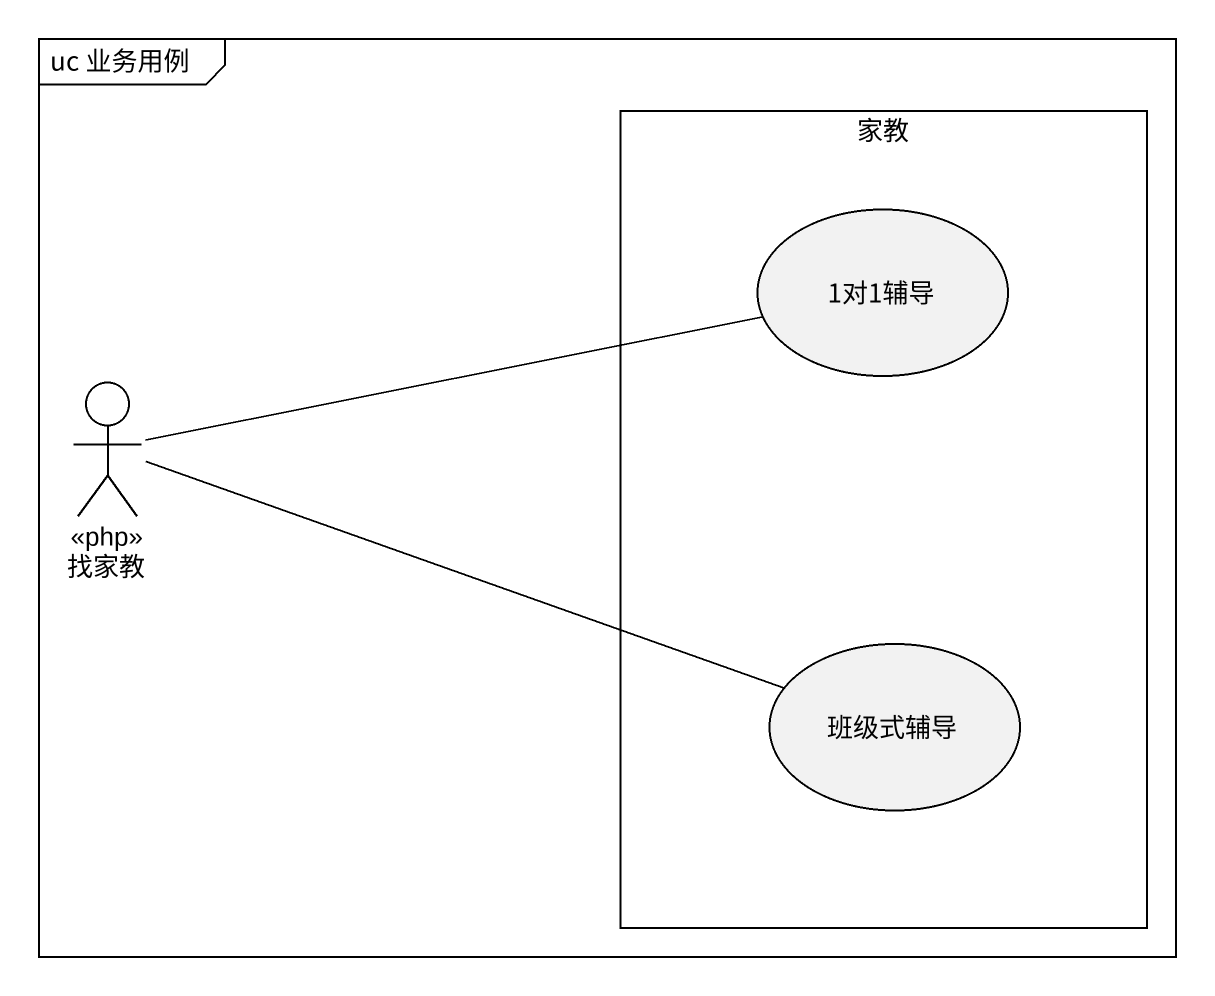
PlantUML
@startuml
mainframe uc 业务用例
rectangle 家教 {
  usecase "1对1辅导" as u1对1辅导
  usecase 班级式辅导
}
actor 找家教 <<php>>
找家教 -right- u1对1辅导
找家教 -right- 班级式辅导
@enduml
